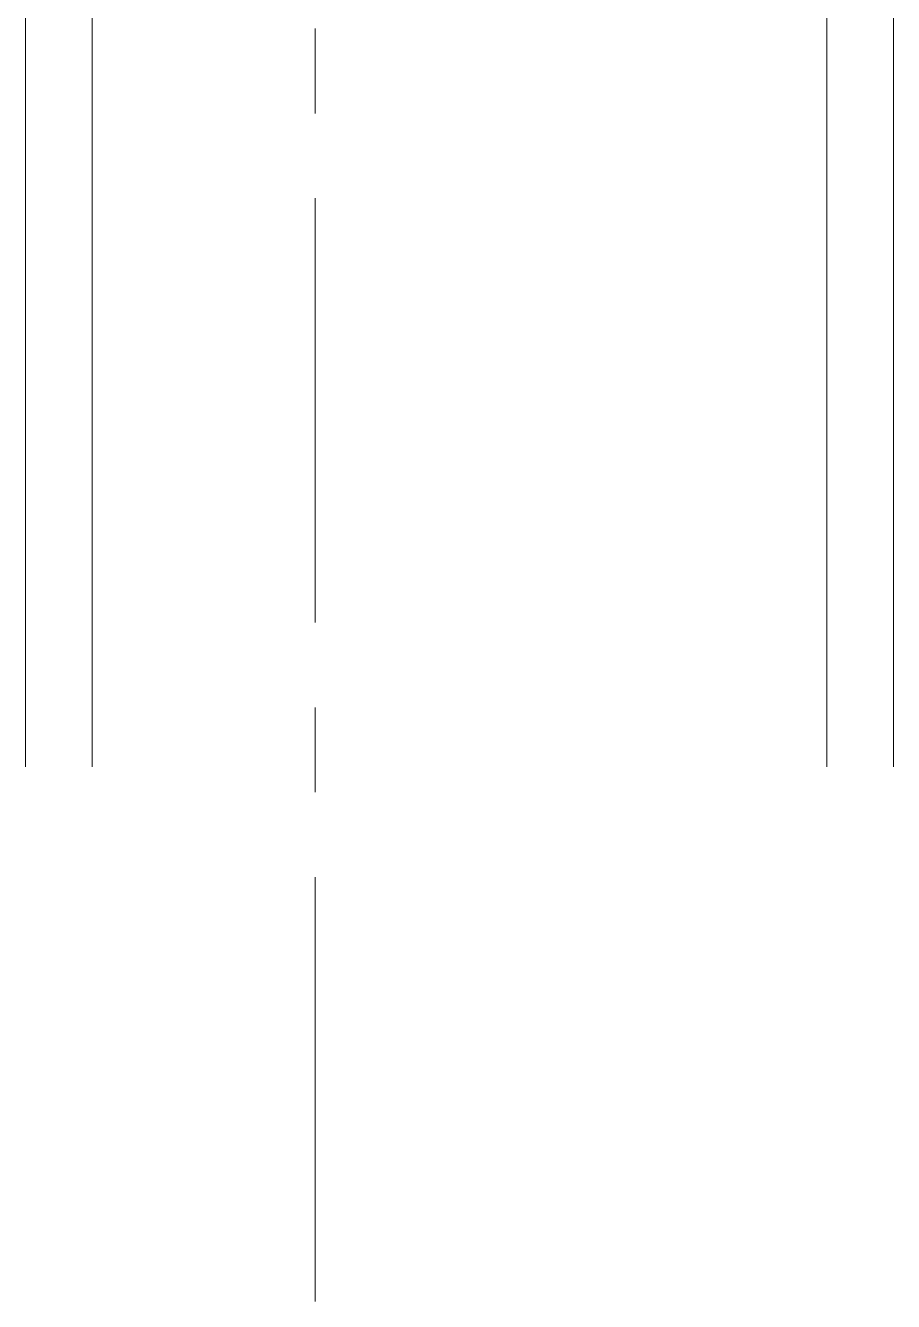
# Model space of a CAD drawing. Header units: millimetres. Extents: x 652937 to 1670132, y 1473552 to 2851037.
# Drawn here: x 663585.994 to 663589.244, y 1524455.208 to 1524459.982 of the extents above; entities that cross this region are included whole.
import ezdxf

# ---------------------------------------------------------------- set-up
doc = ezdxf.new("R2010")
doc.units = ezdxf.units.MM
doc.linetypes.add('XKITLINE00', pattern=[0])
doc.linetypes.add('XKITLINE02', pattern=[4, 2, -2])
doc.layers.add('Part', color=2, linetype='Continuous', lineweight=0)
doc.layers.add('S-GRID', color=1, linetype='Continuous', lineweight=9)

# ---------------------------------------------------------------- blocks, each defined once
blk = doc.blocks.new('*A21131604')
at = {"layer": 'S-GRID', "linetype": 'XKITLINE00', "lineweight": 0}
for p, q in [((683.334214, 21.016279), (683.334214, 22.603779)), ((683.334214, 11.491279), (683.334214, 19.428779)), ((683.334214, 8.316279), (683.334214, 9.903779)), ((683.334214, -1.208721), (683.334214, 6.728779))]:
    blk.add_line(p, q, dxfattribs=at)
blk = doc.blocks.new('*A21581649')
at = {"layer": 'Part', "linetype": 'XKITLINE00', "lineweight": 0}
for p, q in [((692.909217, 31.468115), (694.15923, 31.468115)), ((692.909217, 31.468115), (692.909217, 25.069122)), ((694.159217, 31.468115), (694.159217, 25.957098)), ((692.909217, 24.286475), (692.909217, 8.791279)), ((694.159217, 23.357098), (694.159217, 8.791279))]:
    blk.add_line(p, q, dxfattribs=at)
at = {"layer": 'Part', "linetype": 'XKITLINE02', "lineweight": 0}
for p, q in [((692.90923, 31.468115), (692.90923, 8.791279)), ((694.15923, 31.468115), (694.15923, 8.791279)), ((694.159217, 25.957098), (694.159217, 23.357098)), ((692.909217, 25.069122), (692.909217, 24.286475))]:
    blk.add_line(p, q, dxfattribs=at)
blk = doc.blocks.new('*A21591650')
at = {"layer": 'Part', "linetype": 'XKITLINE00', "lineweight": 0}
for p, q in [((677.909217, 31.468115), (679.15923, 31.468115)), ((677.909217, 31.468115), (677.909217, 25.069122)), ((679.159217, 31.468115), (679.159217, 25.957098)), ((677.909217, 24.286475), (677.909217, 8.791279)), ((679.159217, 23.357098), (679.159217, 8.791279))]:
    blk.add_line(p, q, dxfattribs=at)
at = {"layer": 'Part', "linetype": 'XKITLINE02', "lineweight": 0}
for p, q in [((677.90923, 31.468115), (677.90923, 8.791279)), ((679.15923, 31.468115), (679.15923, 8.791279)), ((679.159217, 25.957098), (679.159217, 23.357098)), ((677.909217, 25.069122), (677.909217, 24.286475))]:
    blk.add_line(p, q, dxfattribs=at)
blk = doc.blocks.new('si11')
at = {"lineweight": 0, "xscale": 200, "yscale": 200, "zscale": 200}
for name in ['*A21131604', '*A21591650', '*A21581649']:
    blk.add_blockref(name, (-125633.2, 57033.4), dxfattribs=at)

msp = doc.modelspace()

# ---------------------------------------------------------------- block references
at = {"xscale": 0.001, "yscale": 0.001, "zscale": 0.001}
msp.add_blockref('si11', (663576.0456, 1524398.4161), dxfattribs=at)

doc.saveas('drawing.dxf')
